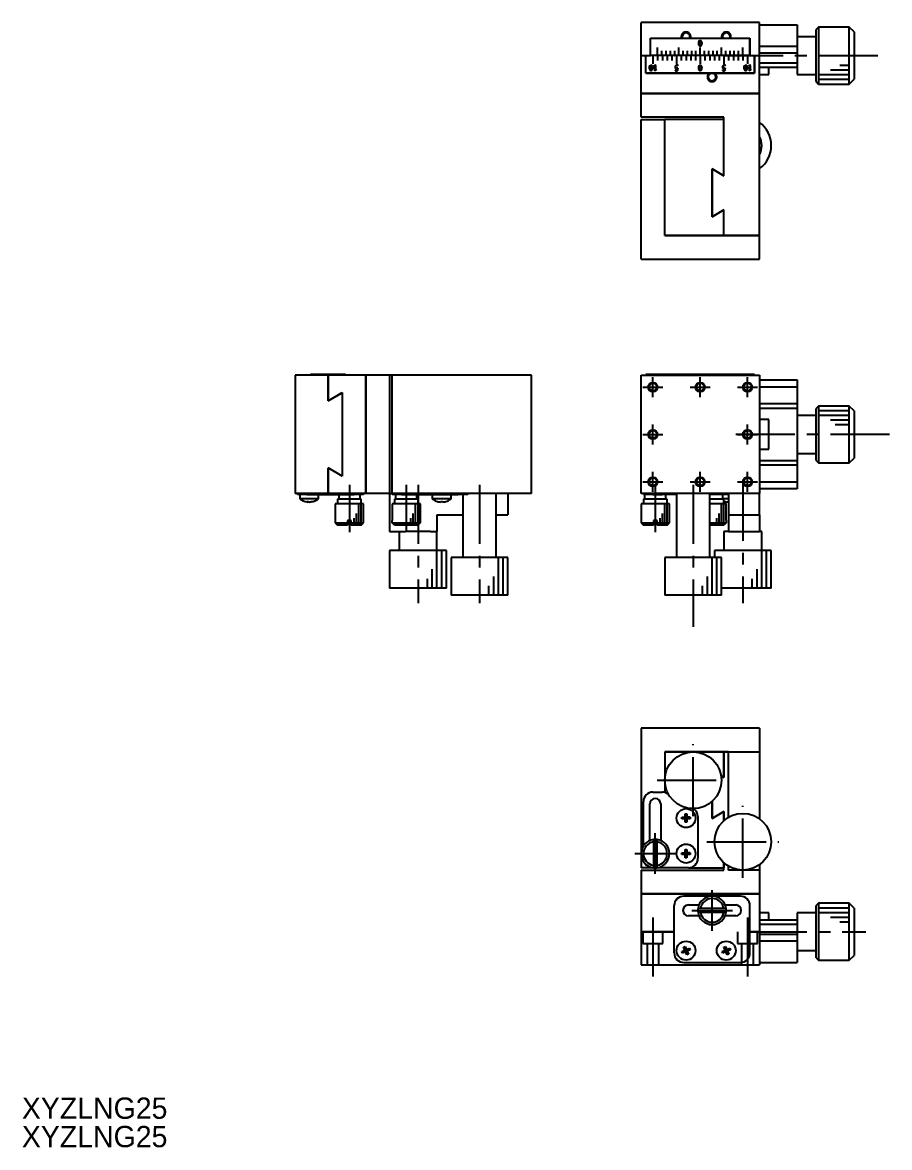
# Model space of a CAD drawing. Extents: x 28 to 362, y 21 to 259.
# Drawn here: x 27.9 to 211.1, y 21.4 to 259.1 of the extents above; entities that cross this region are included whole.
import ezdxf

# ---------------------------------------------------------------- set-up
doc = ezdxf.new("R2010")
doc.units = 0
doc.header["$LTSCALE"] = 10
doc.linetypes.add('CENTER', pattern=[2, 1.25, -0.25, 0.25, -0.25])
doc.linetypes.add('DASHED', pattern=[3.5, 2, -1.5])
doc.layers.get('0').update_dxf_attribs({"linetype": 'CONTINUOUS'})
doc.layers.add('CENTER', color=1, linetype='CENTER')
doc.styles.get("Standard").update_dxf_attribs({"font": 'FGP教科書体NT-M'})

msp = doc.modelspace()

# ---------------------------------------------------------------- linework, layer by layer
at = {"color": 7, "linetype": 'CONTINUOUS'}
for p, q in [((158.642563, 252.104539), (158.642563, 259.104539)), ((183.642564, 259.104539), (158.642563, 259.104539)), ((183.642564, 252.104539), (183.642564, 259.104539)), ((183.642564, 258.604541), (191.642564, 258.604541)), ((191.642564, 258.604541), (191.642564, 254.10454)), ((196.142564, 258.10454), (195.642564, 257.60454)), ((195.642564, 246.60454), (195.642564, 257.60454)), ((196.142564, 258.10454), (196.142564, 246.10454)), ((202.642564, 258.10454), (196.142564, 258.10454)), ((202.642564, 246.10454), (202.642564, 258.10454)), ((203.642564, 257.10454), (202.642564, 258.10454)), ((203.642564, 257.10454), (203.642564, 247.10454)), ((160.642563, 252.104539), (160.642563, 255.804539)), ((160.642563, 255.804539), (181.642563, 255.804539)), ((181.642563, 255.804539), (181.642563, 252.104539)), ((181.642563, 252.104539), (181.642563, 255.804539)), ((195.642564, 256.10454), (191.642564, 256.10454)), ((158.642563, 244.104539), (158.642563, 252.104539)), ((158.642563, 252.104539), (159.642563, 252.104539)), ((158.642563, 252.104539), (159.642563, 252.104539)), ((159.642563, 248.404539), (159.642563, 252.104539)), ((159.642563, 252.104539), (160.632563, 252.104539)), ((160.632563, 252.104539), (160.642563, 252.104539)), ((161.132563, 252.104539), (160.642563, 252.104539)), ((161.142563, 252.104539), (161.132563, 252.104539)), ((161.152563, 252.104539), (161.142563, 252.104539)), ((162.132563, 252.104539), (161.152563, 252.104539)), ((162.142563, 252.104539), (162.132563, 252.104539)), ((162.132563, 252.104539), (162.142563, 252.104539)), ((162.152563, 252.104539), (162.142563, 252.104539)), ((162.142563, 252.104539), (162.152563, 252.104539)), ((163.042563, 252.104539), (162.152563, 252.104539)), ((163.032563, 252.104539), (163.042563, 252.104539)), ((163.132563, 252.104539), (163.042563, 252.104539)), ((163.042563, 252.104539), (163.052563, 252.104539)), ((163.142563, 252.104539), (163.132563, 252.104539)), ((163.152563, 252.104539), (163.142563, 252.104539)), ((163.942563, 252.104539), (163.152563, 252.104539)), ((163.932563, 252.104539), (163.942563, 252.104539)), ((164.132563, 252.104539), (163.942563, 252.104539)), ((163.942563, 252.104539), (163.952563, 252.104539)), ((164.142563, 252.104539), (164.132563, 252.104539)), ((164.152563, 252.104539), (164.142563, 252.104539)), ((164.842563, 252.104539), (164.152563, 252.104539)), ((164.832563, 252.104539), (164.842563, 252.104539)), ((165.132563, 252.104539), (164.842563, 252.104539)), ((164.842563, 252.104539), (164.852563, 252.104539)), ((165.142563, 252.104539), (165.132563, 252.104539)), ((165.152563, 252.104539), (165.142563, 252.104539)), ((165.742563, 252.104539), (165.152563, 252.104539)), ((165.732563, 252.104539), (165.742563, 252.104539)), ((166.132563, 252.104539), (165.742563, 252.104539)), ((165.742563, 252.104539), (165.752563, 252.104539)), ((166.142563, 252.104539), (166.132563, 252.104539)), ((166.152563, 252.104539), (166.142563, 252.104539)), ((166.642563, 252.104539), (166.152563, 252.104539)), ((166.632563, 252.104539), (166.642563, 252.104539)), ((167.132563, 252.104539), (166.642563, 252.104539)), ((166.642563, 252.104539), (166.652563, 252.104539)), ((167.142563, 252.104539), (167.132563, 252.104539)), ((167.152563, 252.104539), (167.142563, 252.104539)), ((167.542563, 252.104539), (167.152563, 252.104539)), ((167.532563, 252.104539), (167.542563, 252.104539)), ((168.132563, 252.104539), (167.542563, 252.104539)), ((167.542563, 252.104539), (167.552563, 252.104539)), ((168.142563, 252.104539), (168.132563, 252.104539)), ((168.152563, 252.104539), (168.142563, 252.104539)), ((168.442563, 252.104539), (168.152563, 252.104539)), ((168.432563, 252.104539), (168.442563, 252.104539)), ((169.132563, 252.104539), (168.442563, 252.104539)), ((168.442563, 252.104539), (168.452563, 252.104539)), ((169.142563, 252.104539), (169.132563, 252.104539)), ((169.152563, 252.104539), (169.142563, 252.104539)), ((169.342563, 252.104539), (169.152563, 252.104539)), ((169.332563, 252.104539), (169.342563, 252.104539)), ((170.132563, 252.104539), (169.342563, 252.104539)), ((169.342563, 252.104539), (169.352563, 252.104539)), ((170.142563, 252.104539), (170.132563, 252.104539)), ((170.152563, 252.104539), (170.142563, 252.104539)), ((170.242563, 252.104539), (170.152563, 252.104539)), ((170.232563, 252.104539), (170.242563, 252.104539)), ((171.132563, 252.104539), (170.242563, 252.104539)), ((170.242563, 252.104539), (170.252563, 252.104539)), ((171.138978, 254.104539), (170.963287, 254.171496)), ((171.142563, 252.104539), (171.132563, 252.104539)), ((171.132563, 252.104539), (171.142563, 252.104539)), ((171.152563, 252.104539), (171.142563, 252.104539)), ((171.142563, 252.104539), (171.152563, 252.104539)), ((172.042563, 252.104539), (171.152563, 252.104539)), ((172.032563, 252.104539), (172.042563, 252.104539)), ((172.132563, 252.104539), (172.042563, 252.104539)), ((172.042563, 252.104539), (172.052563, 252.104539)), ((172.142563, 252.104539), (172.132563, 252.104539)), ((172.152563, 252.104539), (172.142563, 252.104539)), ((172.942563, 252.104539), (172.152563, 252.104539)), ((172.932563, 252.104539), (172.942563, 252.104539)), ((173.132563, 252.104539), (172.942563, 252.104539)), ((172.942563, 252.104539), (172.952563, 252.104539)), ((173.142563, 252.104539), (173.132563, 252.104539)), ((173.152563, 252.104539), (173.142563, 252.104539)), ((173.842563, 252.104539), (173.152563, 252.104539)), ((173.832563, 252.104539), (173.842563, 252.104539)), ((174.132563, 252.104539), (173.842563, 252.104539)), ((173.842563, 252.104539), (173.852563, 252.104539)), ((174.142563, 252.104539), (174.132563, 252.104539)), ((174.152563, 252.104539), (174.142563, 252.104539)), ((174.742563, 252.104539), (174.152563, 252.104539)), ((174.732563, 252.104539), (174.742563, 252.104539)), ((175.132563, 252.104539), (174.742563, 252.104539)), ((174.742563, 252.104539), (174.752563, 252.104539)), ((175.142563, 252.104539), (175.132563, 252.104539)), ((175.152563, 252.104539), (175.142563, 252.104539)), ((175.642563, 252.104539), (175.152563, 252.104539)), ((175.632563, 252.104539), (175.642563, 252.104539)), ((176.132563, 252.104539), (175.642563, 252.104539)), ((175.642563, 252.104539), (175.652563, 252.104539)), ((176.142563, 252.104539), (176.132563, 252.104539)), ((176.152563, 252.104539), (176.142563, 252.104539)), ((176.542563, 252.104539), (176.152563, 252.104539)), ((176.532563, 252.104539), (176.542563, 252.104539)), ((177.132563, 252.104539), (176.542563, 252.104539)), ((176.542563, 252.104539), (176.552563, 252.104539)), ((177.142563, 252.104539), (177.132563, 252.104539)), ((177.152563, 252.104539), (177.142563, 252.104539)), ((177.442563, 252.104539), (177.152563, 252.104539)), ((177.432563, 252.104539), (177.442563, 252.104539)), ((178.132563, 252.104539), (177.442563, 252.104539)), ((177.442563, 252.104539), (177.452563, 252.104539)), ((178.142563, 252.104539), (178.132563, 252.104539)), ((178.152563, 252.104539), (178.142563, 252.104539)), ((178.342563, 252.104539), (178.152563, 252.104539)), ((178.332563, 252.104539), (178.342563, 252.104539)), ((179.132563, 252.104539), (178.342563, 252.104539)), ((178.342563, 252.104539), (178.352563, 252.104539)), ((179.142563, 252.104539), (179.132563, 252.104539)), ((179.152563, 252.104539), (179.142563, 252.104539)), ((179.242563, 252.104539), (179.152563, 252.104539)), ((179.232563, 252.104539), (179.242563, 252.104539)), ((180.132563, 252.104539), (179.242563, 252.104539)), ((179.242563, 252.104539), (179.252563, 252.104539)), ((180.142563, 252.104539), (180.132563, 252.104539)), ((180.132563, 252.104539), (180.142563, 252.104539)), ((180.152563, 252.104539), (180.142563, 252.104539)), ((180.142563, 252.104539), (180.152563, 252.104539)), ((181.132563, 252.104539), (180.152563, 252.104539)), ((181.142563, 252.104539), (181.132563, 252.104539)), ((181.152563, 252.104539), (181.142563, 252.104539)), ((181.642563, 252.104539), (181.152563, 252.104539)), ((181.642564, 252.104539), (181.652563, 252.104539)), ((181.652563, 252.104539), (182.642563, 252.104539)), ((182.642563, 252.104539), (182.642563, 248.404539)), ((182.642563, 248.404539), (182.642563, 252.104539)), ((182.642563, 252.104539), (183.642563, 252.104539)), ((182.642563, 252.104539), (183.642564, 252.104539)), ((183.642563, 244.104539), (183.642563, 252.104539)), ((183.642564, 254.10454), (191.642564, 254.10454)), ((191.642564, 252.60454), (183.642564, 252.60454)), ((191.642564, 254.10454), (191.642564, 252.60454)), ((191.642564, 252.60454), (191.642564, 250.604541)), ((161.3926, 250.075861), (161.803056, 250.075861)), ((161.400685, 250.039696), (161.3926, 250.075861)), ((161.3926, 250.075861), (161.803056, 250.075861)), ((161.535895, 249.999491), (161.400685, 250.039696)), ((161.545627, 248.920001), (161.535895, 249.999491)), ((161.674004, 250.003269), (161.658769, 249.054203)), ((161.803056, 250.075861), (161.674004, 250.003269)), ((166.455303, 250.040871), (166.409628, 249.945913)), ((176.455303, 250.040871), (176.409628, 249.945913)), ((181.3926, 250.075861), (181.803056, 250.075861)), ((181.400685, 250.039696), (181.3926, 250.075861)), ((181.3926, 250.075861), (181.803056, 250.075861)), ((181.535895, 249.999491), (181.400685, 250.039696)), ((181.545627, 248.920001), (181.535895, 249.999491)), ((181.674004, 250.003269), (181.658769, 249.054203)), ((181.803056, 250.075861), (181.674004, 250.003269)), ((183.642564, 250.604541), (191.642564, 250.604541)), ((191.642564, 249.604541), (183.642564, 249.604541)), ((185.642564, 248.10454), (185.642564, 249.604541)), ((191.642564, 250.604541), (191.642564, 249.604541)), ((191.642564, 249.604541), (191.642564, 248.10454)), ((182.642563, 248.404539), (159.642563, 248.404539)), ((159.642563, 248.404539), (173.042563, 248.404539)), ((160.74555, 248.90902), (160.569859, 248.975976)), ((161.600517, 248.915293), (161.545627, 248.920001)), ((161.894192, 249.194334), (161.600517, 248.915293)), ((161.658769, 249.054203), (161.894192, 249.194334)), ((165.874602, 248.915293), (165.894318, 249.039864)), ((165.874602, 248.915293), (165.894318, 249.039864)), ((165.87729, 248.904539), (165.874602, 248.915293)), ((165.87729, 248.904539), (165.874602, 248.915293)), ((165.935543, 248.926047), (165.87729, 248.904539)), ((165.894318, 249.039864), (165.984679, 249.045913)), ((165.984679, 249.045913), (166.055856, 249.047929)), ((166.055856, 249.047929), (166.102704, 249.047204)), ((166.102704, 249.047204), (166.152227, 249.045028)), ((166.152227, 249.045028), (166.174326, 249.043843)), ((166.174326, 249.043843), (166.185258, 249.043448)), ((166.185258, 249.043448), (166.26893, 249.044568)), ((166.26893, 249.044568), (166.302171, 249.047926)), ((166.302171, 249.047926), (166.305143, 249.051151)), ((166.305143, 249.051151), (166.30692, 249.056843)), ((166.30692, 249.056843), (166.313982, 249.143789)), ((166.313982, 249.143789), (166.330273, 249.375935)), ((166.34331, 249.506779), (166.371988, 249.516637)), ((166.34331, 249.506779), (166.371988, 249.516637)), ((166.383638, 249.513949), (166.367913, 249.289873)), ((166.367913, 249.289873), (166.370125, 249.246884)), ((166.371988, 249.516637), (166.383638, 249.513949)), ((166.371988, 249.516637), (166.383638, 249.513949)), ((171.138978, 248.90902), (170.963287, 248.975977)), ((173.042563, 248.404539), (173.642563, 248.404539)), ((173.642563, 248.404539), (174.242563, 248.404539)), ((174.242563, 248.404539), (182.642563, 248.404539)), ((175.874602, 248.915293), (175.894318, 249.039864)), ((175.874602, 248.915293), (175.894318, 249.039864)), ((175.87729, 248.904539), (175.874602, 248.915293)), ((175.87729, 248.904539), (175.874602, 248.915293)), ((175.935543, 248.926048), (175.87729, 248.904539)), ((175.894318, 249.039864), (175.984679, 249.045913)), ((175.984679, 249.045913), (176.055856, 249.04793)), ((176.055856, 249.04793), (176.102704, 249.047204)), ((176.102704, 249.047204), (176.152227, 249.045028)), ((176.152227, 249.045028), (176.174326, 249.043843)), ((176.174326, 249.043843), (176.185258, 249.043449)), ((176.185258, 249.043449), (176.26893, 249.044568)), ((176.26893, 249.044568), (176.302171, 249.047927)), ((176.302171, 249.047927), (176.305143, 249.051151)), ((176.305143, 249.051151), (176.30692, 249.056843)), ((176.30692, 249.056843), (176.313982, 249.143789)), ((176.313982, 249.143789), (176.330273, 249.375936)), ((176.34331, 249.506779), (176.371988, 249.516638)), ((176.34331, 249.506779), (176.371988, 249.516638)), ((176.383638, 249.513949), (176.367913, 249.289873)), ((176.367913, 249.289873), (176.370125, 249.246884)), ((176.371988, 249.516638), (176.383638, 249.513949)), ((176.371988, 249.516638), (176.383638, 249.513949)), ((180.74555, 248.90902), (180.569859, 248.975977)), ((181.600517, 248.915293), (181.545627, 248.920001)), ((181.894192, 249.194334), (181.600517, 248.915293)), ((181.658769, 249.054203), (181.894192, 249.194334)), ((183.642564, 248.10454), (185.642564, 248.10454)), ((191.642564, 248.10454), (195.642564, 248.10454)), ((195.642564, 246.60454), (196.142564, 246.10454)), ((196.142564, 246.10454), (202.642564, 246.10454)), ((202.642564, 246.10454), (203.642564, 247.10454)), ((158.642563, 239.104539), (158.642563, 244.104539)), ((183.642563, 244.104539), (158.642563, 244.104539)), ((158.642563, 244.104539), (183.642563, 244.104539)), ((183.642563, 214.104539), (183.642563, 244.104539)), ((176.142563, 239.104539), (158.642563, 239.104539)), ((158.642563, 238.604539), (163.642563, 238.604539)), ((158.642563, 209.104539), (158.642563, 238.604539)), ((163.642563, 214.104539), (163.642563, 238.604539)), ((163.642563, 214.104539), (163.642563, 238.604539)), ((176.142563, 238.604539), (163.642563, 238.604539)), ((176.142563, 238.604539), (176.142563, 239.104539)), ((176.142563, 226.714539), (176.142563, 238.604539)), ((176.142563, 226.714539), (176.142563, 238.604539)), ((176.142563, 226.714539), (173.642563, 228.164539)), ((173.642563, 228.164539), (173.642563, 218.044539)), ((173.642563, 218.044539), (173.642563, 228.164539)), ((173.642563, 228.164539), (176.142563, 226.714539)), ((173.642563, 218.044539), (176.142563, 219.494539)), ((176.142563, 219.494539), (173.642563, 218.044539)), ((176.142563, 214.104539), (176.142563, 219.494539)), ((176.142563, 214.104539), (176.142563, 219.494539)), ((163.642563, 214.104539), (176.142563, 214.104539)), ((176.142563, 214.104539), (163.642563, 214.104539)), ((176.142563, 214.104539), (183.642563, 214.104539)), ((183.642563, 214.104539), (176.142563, 214.104539)), ((183.642563, 209.104539), (183.642563, 214.104539)), ((158.642563, 209.104539), (183.642563, 209.104539)), ((85.496733, 184.575736), (85.496733, 159.575735)), ((92.496733, 184.575736), (85.496733, 184.575736)), ((88.796732, 184.725735), (89.338854, 184.725735)), ((88.796732, 184.575735), (88.796732, 184.725735)), ((92.496733, 184.725734), (88.796733, 184.725734)), ((88.796733, 184.575734), (88.796733, 184.725734)), ((89.893596, 184.725735), (89.301214, 184.725735)), ((89.301214, 184.725735), (89.338095, 184.725735)), ((90.496732, 184.725735), (89.893596, 184.725735)), ((90.456378, 184.725735), (90.496732, 184.725735)), ((90.456404, 184.725735), (92.496732, 184.725735)), ((92.496732, 184.725735), (94.534373, 184.725735)), ((92.496733, 184.575734), (92.496733, 184.725734)), ((92.496733, 184.725734), (93.496733, 184.725734)), ((92.496733, 184.725734), (93.496733, 184.725734)), ((96.196733, 184.725734), (92.496733, 184.725734)), ((92.496733, 184.575736), (92.496733, 179.185735)), ((100.496733, 184.575735), (92.496733, 184.575735)), ((92.496733, 179.185735), (92.496733, 184.575735)), ((93.496733, 184.725734), (94.196733, 184.725734)), ((94.534392, 184.725735), (94.496733, 184.725735)), ((94.534392, 184.725735), (94.496733, 184.725735)), ((94.496733, 184.725735), (94.534312, 184.725735)), ((94.496733, 184.725735), (94.533613, 184.725735)), ((95.089115, 184.725734), (94.496733, 184.725734)), ((94.496733, 184.725734), (94.534312, 184.725734)), ((94.498948, 184.725735), (94.533954, 184.725735)), ((94.535142, 184.725735), (94.498948, 184.725735)), ((94.498948, 184.725735), (94.533954, 184.725735)), ((94.5343, 184.725735), (94.498948, 184.725735)), ((94.525411, 184.725735), (94.534393, 184.725735)), ((94.534369, 184.725735), (94.525411, 184.725735)), ((94.525411, 184.725734), (94.534393, 184.725734)), ((94.534412, 184.725734), (94.525411, 184.725734)), ((95.692252, 184.725734), (95.089115, 184.725734)), ((95.692252, 184.725735), (95.650042, 184.725735)), ((95.692251, 184.725735), (95.650042, 184.725735)), ((95.651888, 184.725735), (95.663578, 184.725735)), ((95.663716, 184.725735), (95.651892, 184.725735)), ((95.651897, 184.725735), (95.654606, 184.725735)), ((95.651897, 184.725735), (95.654606, 184.725735)), ((95.651897, 184.725734), (95.692252, 184.725734)), ((95.651923, 184.725735), (95.663573, 184.725735)), ((95.651933, 184.725735), (95.663578, 184.725735)), ((95.685978, 184.725735), (95.651937, 184.725735)), ((95.652992, 184.725735), (95.685978, 184.725735)), ((95.652992, 184.725734), (95.685978, 184.725734)), ((95.686874, 184.725735), (95.653142, 184.725735)), ((95.686874, 184.725734), (95.653142, 184.725734)), ((95.654606, 184.725735), (95.692252, 184.725735)), ((95.654606, 184.725735), (95.692251, 184.725735)), ((95.663573, 184.725735), (96.196732, 184.725735)), ((95.663573, 184.725735), (95.675224, 184.725735)), ((95.663574, 184.725735), (95.675224, 184.725735)), ((95.663578, 184.725735), (95.669847, 184.725735)), ((95.663578, 184.725735), (95.669847, 184.725735)), ((95.669847, 184.725735), (95.663614, 184.725735)), ((95.667606, 184.725735), (95.663614, 184.725735)), ((95.685978, 184.725735), (95.663716, 184.725735)), ((95.669847, 184.725735), (95.667606, 184.725735)), ((95.675224, 184.725735), (95.698525, 184.725735)), ((95.675224, 184.725735), (95.698525, 184.725735)), ((95.696733, 184.725735), (95.685978, 184.725735)), ((95.685978, 184.725735), (95.686874, 184.725735)), ((95.696733, 184.725735), (95.685978, 184.725735)), ((95.685978, 184.725734), (95.686874, 184.725734)), ((95.698525, 184.725735), (95.696733, 184.725735)), ((95.698525, 184.725735), (95.696733, 184.725735)), ((96.196733, 184.575734), (96.196733, 184.725734)), ((100.496733, 184.575735), (100.496733, 159.575735)), ((105.496733, 184.575735), (100.496733, 184.575735)), ((100.496733, 159.575735), (100.496733, 184.575735)), ((105.496733, 184.575735), (105.496733, 159.575735)), ((105.996733, 184.575735), (105.496733, 184.575735)), ((105.996733, 159.575735), (105.996733, 184.575735)), ((135.496733, 184.575735), (105.996733, 184.575735)), ((135.496733, 159.575735), (135.496733, 184.575735)), ((158.642563, 159.575735), (158.642563, 184.575735)), ((158.642563, 184.575735), (183.642563, 184.575735)), ((182.642563, 184.725735), (159.642563, 184.725734)), ((159.642563, 184.575734), (159.642563, 184.725734)), ((159.642563, 184.575734), (159.642563, 184.725734)), ((182.642563, 184.575735), (182.642563, 184.725735)), ((183.642563, 184.575735), (183.642563, 159.575735)), ((183.642564, 183.575735), (191.642564, 183.575735)), ((191.642564, 183.575735), (191.642564, 182.075735)), ((92.496733, 179.185735), (95.496733, 180.917785)), ((92.496733, 179.156865), (95.496733, 180.888916)), ((95.496733, 180.917785), (95.496733, 180.888916)), ((95.496733, 180.888916), (95.496733, 163.262549)), ((95.496733, 180.888916), (95.496733, 163.262549)), ((191.642564, 182.075735), (183.642564, 182.075735)), ((191.642564, 182.075735), (191.642564, 178.575734)), ((92.496733, 179.185735), (92.496733, 179.156865)), ((183.642564, 178.575734), (191.642564, 178.575734)), ((191.642564, 178.575734), (191.642564, 177.575734)), ((191.642564, 177.575734), (183.642564, 177.575734)), ((191.642564, 177.575734), (191.642564, 175.198234)), ((195.642564, 176.075735), (191.642564, 176.075735)), ((196.142564, 178.075735), (195.642564, 177.575735)), ((195.642564, 166.575735), (195.642564, 177.575735)), ((196.142564, 178.075735), (196.142564, 166.075735)), ((202.642564, 178.075735), (196.142564, 178.075735)), ((202.642564, 166.075735), (202.642564, 178.075735)), ((203.642564, 177.075735), (202.642564, 178.075735)), ((203.642564, 177.075735), (203.642564, 167.075735)), ((185.642564, 175.198234), (183.642564, 175.198234)), ((185.642564, 168.953235), (185.642564, 175.198234)), ((191.642564, 175.198234), (191.642564, 168.953235)), ((183.642564, 168.953235), (185.642564, 168.953235)), ((191.642564, 168.953235), (191.642564, 166.575736)), ((183.642564, 166.575736), (191.642564, 166.575736)), ((191.642564, 168.075735), (195.642564, 168.075735)), ((191.642564, 166.575736), (191.642564, 165.575736)), ((195.642564, 166.575735), (196.142564, 166.075735)), ((202.642564, 166.075735), (203.642564, 167.075735)), ((95.496733, 163.262549), (92.496733, 164.9946)), ((92.496733, 164.9946), (92.496733, 164.965735)), ((92.496733, 159.575735), (92.496733, 164.965735)), ((95.496733, 163.233684), (92.496733, 164.965735)), ((92.496733, 164.965735), (92.496733, 159.575735)), ((191.642564, 165.575736), (183.642564, 165.575736)), ((191.642564, 165.575736), (191.642564, 162.075735)), ((196.142564, 166.075735), (202.642564, 166.075735)), ((95.496733, 163.262549), (95.496733, 163.233684)), ((183.642564, 162.075735), (191.642564, 162.075735)), ((191.642564, 162.075735), (191.642564, 160.575735)), ((92.496733, 159.575735), (85.496733, 159.575735)), ((85.996733, 159.375735), (85.996733, 159.575735)), ((87.996733, 159.375735), (85.996733, 159.375735)), ((86.496733, 159.375735), (86.496733, 158.477735)), ((87.996733, 159.375735), (89.296733, 159.375735)), ((89.296733, 159.375735), (97.996733, 159.375735)), ((90.496733, 158.477735), (90.496733, 159.375735)), ((100.496733, 159.575735), (92.496733, 159.575735)), ((94.746733, 159.375735), (94.746733, 158.375735)), ((99.996733, 159.375735), (97.996733, 159.375735)), ((99.246733, 158.375735), (99.246733, 159.375735)), ((99.996733, 159.575735), (99.996733, 159.375735)), ((105.496733, 159.575735), (100.496733, 159.575735)), ((105.496733, 159.575735), (105.996733, 159.575735)), ((105.496733, 159.575735), (105.496733, 151.575735)), ((105.996733, 159.375735), (105.996733, 159.575735)), ((135.496733, 159.575735), (105.996733, 159.575735)), ((107.996733, 159.375735), (105.996733, 159.375735)), ((106.746733, 159.375735), (106.746733, 158.375735)), ((107.996733, 159.375735), (108.196733, 159.375735)), ((108.196733, 159.375735), (109.796733, 159.375735)), ((109.796733, 159.375735), (115.696733, 159.375735)), ((111.246733, 158.375735), (111.246733, 159.375735)), ((114.496733, 159.375735), (114.496733, 158.477735)), ((115.696733, 159.375735), (117.296733, 159.375735)), ((117.296733, 159.375735), (119.996733, 159.375735)), ((118.496733, 158.477735), (118.496733, 159.375735)), ((121.996733, 159.375735), (119.996733, 159.375735)), ((120.996733, 159.375735), (120.996733, 146.075735)), ((121.996733, 159.575735), (121.996733, 159.375735)), ((127.996733, 146.075735), (127.996733, 159.575735)), ((130.496733, 159.575735), (130.496733, 155.075735)), ((183.642563, 159.575735), (158.642563, 159.575735)), ((159.142563, 159.375735), (159.142563, 159.575735)), ((161.142563, 159.375735), (159.142563, 159.375735)), ((159.392563, 159.375735), (159.392563, 158.375735)), ((161.142563, 159.375735), (163.106664, 159.375735)), ((164.106664, 159.375735), (163.106664, 159.375735)), ((163.892563, 158.375735), (163.892563, 159.375735)), ((166.142564, 159.375735), (164.106664, 159.375735)), ((166.142563, 159.575735), (166.142563, 146.075735)), ((166.142564, 159.375735), (166.142564, 158.477735)), ((173.142563, 146.075735), (173.142563, 159.575735)), ((175.842564, 159.375735), (173.142563, 159.375735)), ((177.142563, 159.375735), (175.842564, 159.375735)), ((175.892563, 158.375735), (175.892563, 159.375735)), ((177.142563, 159.575735), (177.142563, 155.075735)), ((183.642563, 155.075735), (183.642563, 159.575733)), ((191.642564, 160.575735), (183.642564, 160.575735)), ((87.691728, 158.477735), (86.496733, 158.477735)), ((90.496733, 158.477735), (87.691728, 158.477735)), ((87.975194, 157.906213), (88.304745, 157.906213)), ((88.115988, 157.826179), (87.975194, 157.906213)), ((88.04953, 157.807137), (88.259507, 157.785876)), ((88.259507, 157.785876), (88.115988, 157.826179)), ((88.259507, 157.785876), (88.259507, 157.90404)), ((88.404408, 157.785876), (88.259507, 157.798761)), ((88.304745, 157.906213), (88.445539, 157.826179)), ((88.404408, 157.785876), (88.404408, 157.845305)), ((88.496733, 157.807137), (88.404408, 157.785876)), ((88.445539, 157.826179), (88.589058, 157.785876)), ((88.589058, 157.785876), (88.915464, 157.826179)), ((88.943935, 157.807137), (88.733958, 157.785876)), ((88.733958, 157.785876), (88.733958, 157.798761)), ((88.915464, 157.826179), (89.235674, 157.906213)), ((89.380575, 157.906213), (88.943935, 157.807137)), ((89.235674, 157.906213), (89.380575, 157.906213)), ((99.996733, 157.375735), (93.996733, 157.375735)), ((93.996733, 157.375735), (93.996733, 153.375735)), ((99.496733, 158.375735), (94.496733, 158.375735)), ((94.496733, 158.375735), (94.496733, 157.375735)), ((99.496733, 157.375735), (99.496733, 158.375735)), ((99.996733, 153.375735), (99.996733, 157.375735)), ((111.996733, 157.375735), (105.996733, 157.375735)), ((105.996733, 157.375735), (105.996733, 153.875735)), ((111.496733, 158.375735), (106.496733, 158.375735)), ((106.496733, 158.375735), (106.496733, 157.375735)), ((111.496733, 157.375735), (111.496733, 158.375735)), ((111.996733, 153.875735), (111.996733, 157.375735)), ((118.496733, 158.477735), (114.496733, 158.477735)), ((115.608117, 157.901591), (115.610371, 157.906213)), ((116.316733, 157.906213), (116.676733, 157.906213)), ((116.316733, 157.785876), (116.316733, 157.906213)), ((116.676733, 157.906213), (116.676733, 157.785876)), ((117.383094, 157.906213), (117.385349, 157.901591)), ((164.642563, 157.375735), (158.642563, 157.375735)), ((158.642563, 157.375735), (158.642563, 153.375735)), ((164.142563, 158.375735), (159.142563, 158.375735)), ((159.142563, 158.375735), (159.142563, 157.375735)), ((164.142563, 157.375735), (164.142563, 158.375735)), ((164.642563, 153.375735), (164.642563, 157.375735)), ((175.957352, 158.375735), (173.142563, 158.375735)), ((176.642563, 157.375735), (173.142563, 157.375735)), ((177.142563, 158.477735), (175.892563, 158.477735)), ((176.142563, 158.375735), (175.957352, 158.375735)), ((176.121026, 157.906213), (176.450576, 157.906213)), ((176.142563, 157.375735), (176.142563, 158.375735)), ((176.27285, 157.821633), (176.142563, 157.891265)), ((176.195362, 157.807137), (176.405338, 157.785876)), ((176.405338, 157.785876), (176.27285, 157.821633)), ((176.405338, 157.785876), (176.405338, 157.90404)), ((176.550239, 157.785876), (176.405338, 157.798761)), ((176.450576, 157.906213), (176.59137, 157.826179)), ((176.550239, 157.785876), (176.550239, 157.845305)), ((176.642564, 157.807137), (176.550239, 157.785876)), ((176.59137, 157.826179), (176.734889, 157.785876)), ((176.642563, 153.875735), (176.642563, 157.375735)), ((176.734889, 157.785876), (177.142563, 157.842598)), ((177.089766, 157.807137), (176.87979, 157.785876)), ((176.87979, 157.785876), (176.87979, 157.798761)), ((177.142563, 157.815124), (177.089766, 157.807137)), ((115.496733, 155.075735), (120.996733, 155.075735)), ((115.496733, 155.075735), (115.496733, 151.575735)), ((127.996733, 155.075735), (130.496733, 155.075735)), ((177.142563, 155.075735), (183.642563, 155.075735)), ((177.142563, 155.075735), (177.142563, 151.575735)), ((183.642563, 155.075735), (183.642563, 151.575735)), ((93.996733, 153.375735), (96.596733, 153.375735)), ((93.996733, 153.375735), (94.496733, 152.875735)), ((96.596733, 152.875735), (94.496733, 152.875735)), ((97.396733, 153.875735), (96.596733, 153.875735)), ((96.596733, 153.875735), (96.596733, 153.375735)), ((96.596733, 153.375735), (96.596733, 152.875735)), ((97.396733, 153.375735), (97.396733, 153.875735)), ((97.396733, 153.375735), (99.996733, 153.375735)), ((97.396733, 152.875735), (97.396733, 153.375735)), ((99.496733, 152.875735), (97.396733, 152.875735)), ((99.496733, 152.875735), (99.996733, 153.375735)), ((106.023519, 153.875735), (105.996733, 153.875735)), ((106.023519, 153.375735), (106.023519, 153.875735)), ((106.52894, 152.875735), (106.023519, 153.375735)), ((106.023519, 153.375735), (111.969946, 153.375735)), ((111.464525, 152.875735), (106.52894, 152.875735)), ((111.969946, 153.375735), (111.464525, 152.875735)), ((111.996733, 153.875735), (111.969946, 153.875735)), ((111.969946, 153.875735), (111.969946, 153.375735)), ((158.642563, 153.375735), (161.242563, 153.375735)), ((158.642563, 153.375735), (159.142563, 152.875735)), ((161.242563, 152.875735), (159.142563, 152.875735)), ((161.242563, 153.875735), (161.242563, 153.375735)), ((162.042563, 153.875735), (161.242563, 153.875735)), ((161.242563, 153.375735), (161.242563, 152.875735)), ((162.042563, 153.375735), (162.042563, 153.875735)), ((162.042563, 153.375735), (164.642563, 153.375735)), ((162.042563, 152.875735), (162.042563, 153.375735)), ((164.142563, 152.875735), (162.042563, 152.875735)), ((164.142563, 152.875735), (164.642563, 153.375735)), ((173.142563, 153.375735), (176.615776, 153.375735)), ((176.110355, 152.875735), (173.142563, 152.875735)), ((176.110355, 152.875735), (173.142563, 152.875735)), ((176.615776, 153.375735), (176.110355, 152.875735)), ((176.642563, 153.875735), (176.615776, 153.875735)), ((176.642563, 153.875735), (176.615776, 153.875735)), ((176.615776, 153.875735), (176.615776, 153.375735)), ((105.496733, 151.575735), (108.850981, 151.575735)), ((107.496733, 151.575735), (107.496733, 147.575735)), ((114.142484, 151.575735), (108.850981, 151.575735)), ((114.142484, 151.575735), (115.496733, 151.575735)), ((115.496733, 147.575735), (115.496733, 151.575735)), ((177.142563, 151.575735), (176.142563, 151.575735)), ((176.142563, 151.575735), (176.142563, 147.575735)), ((177.142563, 151.575735), (180.142563, 151.575735)), ((180.142563, 151.575735), (183.642563, 151.575735)), ((184.142563, 151.575735), (183.642563, 151.575735)), ((184.142563, 147.575735), (184.142563, 151.575735)), ((117.496733, 147.575735), (105.496733, 147.575735)), ((105.496733, 147.575735), (105.496733, 139.575735)), ((117.496733, 139.575735), (117.496733, 147.575735)), ((186.142563, 147.575735), (174.142563, 147.575735)), ((174.142563, 147.575735), (174.142563, 146.075735)), ((186.142563, 139.575735), (186.142563, 147.575735)), ((130.496733, 146.075735), (118.496733, 146.075735)), ((118.496733, 146.075735), (118.496733, 138.075735)), ((130.496733, 138.075735), (130.496733, 146.075735)), ((175.642563, 146.075735), (163.642563, 146.075735)), ((163.642563, 146.075735), (163.642563, 138.075735)), ((175.642563, 138.075735), (175.642563, 146.075735)), ((117.496733, 139.575735), (105.496733, 139.575735)), ((130.496733, 138.075735), (118.496733, 138.075735)), ((175.642563, 138.075735), (163.642563, 138.075735)), ((186.142563, 139.575735), (175.642563, 139.575735)), ((158.642563, 110.007305), (158.642563, 83.507305)), ((183.642563, 110.007305), (158.642563, 110.007305)), ((183.642563, 110.007305), (183.642563, 105.007305)), ((169.642563, 105.007305), (163.642563, 105.007305)), ((163.642563, 105.007305), (163.642563, 99.007305)), ((163.642563, 105.007305), (163.642563, 99.007305)), ((163.642563, 105.007305), (169.642563, 105.007305)), ((176.142563, 105.007305), (169.642563, 105.007305)), ((169.642563, 105.007305), (176.142563, 105.007305)), ((177.142563, 105.007305), (176.142563, 105.007305)), ((176.142563, 105.007305), (176.142563, 99.617305)), ((176.142563, 99.617305), (176.142563, 105.007305)), ((176.142563, 105.007305), (177.142563, 105.007305)), ((177.142563, 105.007305), (183.642563, 105.007305)), ((177.142563, 91.203457), (177.142563, 105.007305)), ((183.642563, 105.007305), (183.642563, 90.880702)), ((176.142563, 99.617305), (175.567952, 99.950579)), ((175.567952, 99.950579), (176.142563, 99.617305)), ((163.642563, 99.007305), (163.642563, 96.434171)), ((163.642563, 99.007305), (163.642563, 96.434171)), ((161.142563, 96.507305), (163.106664, 96.507305)), ((164.41587, 96.060836), (164.106664, 96.239355)), ((159.142563, 85.165617), (159.142563, 94.507305)), ((160.492563, 86.278135), (160.492563, 94.007305)), ((162.792563, 94.007305), (162.792563, 86.278135)), ((173.642563, 94.535169), (173.642563, 90.947305)), ((173.642563, 90.947305), (173.642563, 94.535169)), ((167.256201, 91.187305), (167.962563, 91.187305)), ((167.256201, 90.827305), (167.256201, 91.187305)), ((167.256201, 91.187305), (167.962563, 91.187305)), ((167.962563, 90.827305), (167.256201, 90.827305)), ((167.962563, 91.893666), (168.322563, 91.893666)), ((167.962563, 91.187305), (167.962563, 91.893666)), ((167.972935, 91.176933), (167.962563, 91.187305)), ((167.972935, 90.837677), (167.962563, 90.827305)), ((167.962563, 90.120943), (167.962563, 90.827305)), ((167.972935, 90.837677), (167.972935, 91.176933)), ((167.972935, 91.176933), (168.312191, 91.176933)), ((168.312191, 90.837677), (167.972935, 90.837677)), ((168.312191, 91.176933), (168.322563, 91.187305)), ((168.312191, 91.176933), (168.312191, 90.837677)), ((168.312191, 90.837677), (168.322563, 90.827305)), ((168.322563, 91.893666), (168.322563, 91.187305)), ((168.322563, 91.187305), (169.028924, 91.187305)), ((169.028924, 91.187305), (168.322563, 91.187305)), ((168.322563, 90.827305), (168.322563, 90.120943)), ((169.028924, 90.827305), (168.322563, 90.827305)), ((169.028924, 91.187305), (169.028924, 90.827305)), ((170.642563, 91.311152), (170.642563, 82.507305)), ((173.642563, 90.947305), (176.142563, 92.397305)), ((176.142563, 92.397305), (173.642563, 90.947305)), ((176.142563, 92.397305), (176.142563, 90.479441)), ((176.142563, 90.479441), (176.142563, 92.397305)), ((168.322563, 90.120943), (167.962563, 90.120943)), ((161.242563, 86.480518), (161.242563, 85.975097)), ((161.242563, 85.975097), (161.242563, 81.039512)), ((162.042563, 85.975097), (162.042563, 86.480518)), ((162.042563, 81.039512), (162.042563, 85.975097)), ((158.642563, 83.507305), (158.642563, 80.507305)), ((167.256201, 83.687305), (167.962563, 83.687305)), ((167.256201, 83.327305), (167.256201, 83.687305)), ((167.256201, 83.687305), (167.962563, 83.687305)), ((167.962563, 83.327305), (167.256201, 83.327305)), ((167.962563, 84.393666), (168.322563, 84.393666)), ((167.962563, 83.687305), (167.962563, 84.393666)), ((167.972935, 83.676933), (167.962563, 83.687305)), ((167.972935, 83.337677), (167.962563, 83.327305)), ((167.962563, 82.620943), (167.962563, 83.327305)), ((167.972935, 83.337677), (167.972935, 83.676933)), ((167.972935, 83.676933), (168.312191, 83.676933)), ((168.312191, 83.337677), (167.972935, 83.337677)), ((168.312191, 83.676933), (168.322563, 83.687305)), ((168.312191, 83.676933), (168.312191, 83.337677)), ((168.312191, 83.337677), (168.322563, 83.327305)), ((168.322563, 84.393666), (168.322563, 83.687305)), ((168.322563, 83.687305), (169.028924, 83.687305)), ((169.028924, 83.687305), (168.322563, 83.687305)), ((168.322563, 83.327305), (168.322563, 82.620943)), ((169.028924, 83.327305), (168.322563, 83.327305)), ((169.028924, 83.687305), (169.028924, 83.327305)), ((161.242563, 81.039512), (161.242563, 80.534091)), ((162.042563, 80.534091), (162.042563, 81.039512)), ((168.322563, 82.620943), (167.962563, 82.620943)), ((176.142563, 81.535169), (176.142563, 80.507305)), ((176.142563, 80.507305), (176.142563, 81.535169)), ((183.642563, 81.133908), (183.642563, 80.007305)), ((161.142563, 80.507305), (158.642563, 80.507305)), ((158.642563, 80.007305), (158.642563, 75.007305)), ((158.642563, 80.007305), (176.142563, 80.007305)), ((161.642563, 80.507305), (161.142563, 80.507305)), ((168.642563, 80.507305), (161.642563, 80.507305)), ((168.642563, 80.507305), (176.142563, 80.507305)), ((176.142563, 80.007305), (176.142563, 80.507305)), ((177.142563, 80.007305), (177.142563, 80.811152)), ((180.142563, 80.007305), (177.142563, 80.007305)), ((183.642563, 80.007305), (180.142563, 80.007305)), ((183.642563, 80.007305), (183.642563, 75.007305)), ((158.642563, 75.007305), (183.642563, 75.007305)), ((158.642563, 75.007305), (158.642563, 67.007305)), ((183.642563, 75.007305), (158.642563, 75.007305)), ((173.642563, 74.507305), (167.642564, 74.507305)), ((179.642564, 74.507305), (173.642563, 74.507305)), ((183.642563, 75.007305), (183.642563, 67.007305)), ((165.642564, 62.507305), (165.642564, 72.507305)), ((168.642564, 72.657305), (170.871733, 72.657305)), ((171.17477, 71.907305), (170.669349, 71.907305)), ((176.615776, 71.907305), (170.669349, 71.907305)), ((176.110355, 71.907305), (171.17477, 71.907305)), ((176.615776, 71.907305), (176.110355, 71.907305)), ((176.413393, 72.657305), (178.642564, 72.657305)), ((181.642564, 62.507305), (181.642564, 72.507305)), ((196.142564, 73.007304), (195.642564, 72.507304)), ((195.642564, 61.507304), (195.642564, 72.507304)), ((196.142564, 73.007304), (196.142564, 61.007304)), ((202.642564, 73.007304), (196.142564, 73.007304)), ((202.642564, 61.007304), (202.642564, 73.007304)), ((203.642564, 72.007304), (202.642564, 73.007304)), ((203.642564, 72.007304), (203.642564, 62.007304)), ((170.871733, 70.357305), (168.642564, 70.357305)), ((170.669349, 71.107305), (171.17477, 71.107305)), ((171.17477, 71.107305), (176.110355, 71.107305)), ((176.110355, 71.107305), (176.615776, 71.107305)), ((178.642564, 70.357305), (176.413393, 70.357305)), ((185.642564, 71.007304), (183.642564, 71.007304)), ((183.642564, 69.507303), (191.642564, 69.507303)), ((185.642564, 69.507303), (185.642564, 71.007304)), ((191.642564, 71.007304), (191.642564, 69.507303)), ((195.642564, 71.007304), (191.642564, 71.007304)), ((191.642564, 69.507303), (191.642564, 68.507303)), ((165.642564, 67.007305), (158.642563, 67.007305)), ((158.642563, 67.007305), (158.642563, 60.007305)), ((158.642563, 67.007305), (165.642564, 67.007305)), ((183.642563, 67.007305), (181.642564, 67.007305)), ((181.642564, 67.007305), (183.642564, 67.007305)), ((191.642564, 68.507303), (183.642564, 68.507303)), ((183.642564, 67.007305), (183.642564, 60.007305)), ((191.642564, 68.507303), (191.642564, 66.507304)), ((183.642564, 66.507304), (191.642564, 66.507304)), ((191.642564, 65.007304), (183.642564, 65.007304)), ((191.642564, 66.507304), (191.642564, 65.007304)), ((191.642564, 65.007304), (191.642564, 60.507303)), ((167.258721, 62.815317), (167.905338, 63.09963)), ((167.403622, 62.485767), (167.258721, 62.815317)), ((168.050239, 62.770079), (167.403622, 62.485767)), ((167.621026, 63.746246), (167.950576, 63.891147)), ((167.905338, 63.09963), (167.621026, 63.746246)), ((167.621026, 63.746246), (167.905338, 63.09963)), ((167.919008, 63.09431), (167.905338, 63.09963)), ((167.919008, 63.09431), (168.229569, 63.230861)), ((168.055559, 62.783749), (167.919008, 63.09431)), ((167.950576, 63.891147), (168.234889, 63.244531)), ((168.055559, 62.783749), (168.050239, 62.770079)), ((168.334551, 62.123462), (168.050239, 62.770079)), ((168.334551, 62.123462), (168.050239, 62.770079)), ((168.36612, 62.9203), (168.055559, 62.783749)), ((168.229569, 63.230861), (168.234889, 63.244531)), ((168.229569, 63.230861), (168.36612, 62.9203)), ((168.234889, 63.244531), (168.881505, 63.528843)), ((168.664102, 62.268363), (168.334551, 62.123462)), ((168.36612, 62.9203), (168.37979, 62.91498)), ((169.026406, 63.199292), (168.37979, 62.91498)), ((168.37979, 62.91498), (168.664102, 62.268363)), ((168.881505, 63.528843), (169.026406, 63.199292)), ((175.758721, 62.815317), (176.405338, 63.09963)), ((175.903622, 62.485767), (175.758721, 62.815317)), ((176.550239, 62.770079), (175.903622, 62.485767)), ((176.121026, 63.746246), (176.450576, 63.891147)), ((176.405338, 63.09963), (176.121026, 63.746246)), ((176.121026, 63.746246), (176.405338, 63.09963)), ((176.419008, 63.09431), (176.405338, 63.09963)), ((176.419008, 63.09431), (176.729569, 63.230861)), ((176.555559, 62.783749), (176.419008, 63.09431)), ((176.450576, 63.891147), (176.734889, 63.244531)), ((176.555559, 62.783749), (176.550239, 62.770079)), ((176.834551, 62.123462), (176.550239, 62.770079)), ((176.834551, 62.123462), (176.550239, 62.770079)), ((176.86612, 62.9203), (176.555559, 62.783749)), ((176.729569, 63.230861), (176.734889, 63.244531)), ((176.729569, 63.230861), (176.86612, 62.9203)), ((176.734889, 63.244531), (177.381505, 63.528843)), ((177.164102, 62.268363), (176.834551, 62.123462)), ((176.86612, 62.9203), (176.87979, 62.91498)), ((177.526406, 63.199292), (176.87979, 62.91498)), ((176.87979, 62.91498), (177.164102, 62.268363)), ((177.381505, 63.528843), (177.526406, 63.199292)), ((191.642564, 63.007304), (195.642564, 63.007304)), ((202.642564, 61.007304), (203.642564, 62.007304)), ((158.642563, 60.007305), (183.642564, 60.007305)), ((167.642564, 60.507305), (179.642564, 60.507305)), ((183.642564, 60.507303), (191.642564, 60.507303)), ((195.642564, 61.507304), (196.142564, 61.007304)), ((196.142564, 61.007304), (202.642564, 61.007304))]:
    msp.add_line(p, q, dxfattribs=at)
at = {"color": 3, "linetype": 'CONTINUOUS'}
for p, q in [((161.142563, 252.104539), (161.142563, 251.104539)), ((162.142563, 253.104539), (162.142563, 253.804539)), ((162.142563, 252.104539), (162.142563, 253.104539)), ((162.142563, 252.104539), (162.142563, 251.104539)), ((163.042563, 252.104539), (163.042563, 253.104539)), ((163.142563, 252.104539), (163.142563, 251.104539)), ((163.942563, 252.104539), (163.942563, 253.104539)), ((164.142563, 252.104539), (164.142563, 251.104539)), ((164.842563, 252.104539), (164.842563, 253.104539)), ((165.142563, 252.104539), (165.142563, 251.104539)), ((165.742563, 252.104539), (165.742563, 253.104539)), ((166.142563, 252.104539), (166.142563, 251.104539)), ((166.642563, 253.104539), (166.642563, 253.804539)), ((166.642563, 252.104539), (166.642563, 253.104539)), ((167.142563, 252.104539), (167.142563, 251.104539)), ((167.542563, 252.104539), (167.542563, 253.104539)), ((168.142563, 252.104539), (168.142563, 251.104539)), ((168.442563, 252.104539), (168.442563, 253.104539)), ((169.142563, 252.104539), (169.142563, 251.104539)), ((169.342563, 252.104539), (169.342563, 253.104539)), ((170.142563, 252.104539), (170.142563, 251.104539)), ((170.242563, 252.104539), (170.242563, 253.104539)), ((171.142563, 253.104539), (171.142563, 253.804539)), ((171.142563, 252.104539), (171.142563, 253.104539)), ((171.142563, 252.104539), (171.142563, 251.104539)), ((172.042563, 252.104539), (172.042563, 253.104539)), ((172.142563, 252.104539), (172.142563, 251.104539)), ((172.942563, 252.104539), (172.942563, 253.104539)), ((173.142563, 252.104539), (173.142563, 251.104539)), ((173.842563, 252.104539), (173.842563, 253.104539)), ((174.142563, 252.104539), (174.142563, 251.104539)), ((174.742563, 252.104539), (174.742563, 253.104539)), ((175.142563, 252.104539), (175.142563, 251.104539)), ((175.642563, 253.104539), (175.642563, 253.804539)), ((175.642563, 252.104539), (175.642563, 253.104539)), ((176.142563, 252.104539), (176.142563, 251.104539)), ((176.542563, 252.104539), (176.542563, 253.104539)), ((177.142563, 252.104539), (177.142563, 251.104539)), ((177.442563, 252.104539), (177.442563, 253.104539)), ((178.142563, 252.104539), (178.142563, 251.104539)), ((178.342563, 252.104539), (178.342563, 253.104539)), ((179.142563, 252.104539), (179.142563, 251.104539)), ((179.242563, 252.104539), (179.242563, 253.104539)), ((180.142563, 253.104539), (180.142563, 253.804539)), ((180.142563, 252.104539), (180.142563, 253.104539)), ((180.142563, 252.104539), (180.142563, 251.104539)), ((181.142563, 252.104539), (181.142563, 251.104539)), ((161.142563, 251.104539), (161.142563, 250.404539)), ((166.142563, 251.104539), (166.142563, 250.404539)), ((171.142563, 251.104539), (171.142563, 250.404539)), ((176.142563, 251.104539), (176.142563, 250.404539)), ((181.142563, 251.104539), (181.142563, 250.404539)), ((200.642564, 250.10454), (202.642564, 250.10454)), ((196.142564, 248.10454), (202.642564, 248.10454)), ((198.642564, 249.10454), (202.642564, 249.10454)), ((196.142564, 247.10454), (202.642564, 247.10454)), ((202.642564, 177.075735), (196.142564, 177.075735)), ((202.642564, 176.075735), (196.142564, 176.075735)), ((202.642564, 175.075735), (198.642564, 175.075735)), ((202.642564, 174.075735), (199.642564, 174.075735)), ((98.996733, 153.375735), (98.996733, 157.375735)), ((99.496733, 153.375735), (99.496733, 157.375735)), ((110.996733, 153.375735), (110.996733, 157.375735)), ((111.496733, 153.375735), (111.496733, 157.375735)), ((163.642563, 153.375735), (163.642563, 157.375735)), ((164.142563, 153.375735), (164.142563, 157.375735)), ((175.642563, 153.375735), (175.642563, 157.375735)), ((176.142563, 153.375735), (176.142563, 157.375735)), ((98.496733, 153.375735), (98.496733, 155.375735)), ((110.496733, 153.375735), (110.496733, 155.375735)), ((163.142563, 153.375735), (163.142563, 155.375735)), ((175.142563, 153.375735), (175.142563, 155.375735)), ((97.996733, 153.375735), (97.996733, 154.375735)), ((109.996733, 153.375735), (109.996733, 154.375735)), ((162.642563, 153.375735), (162.642563, 154.375735)), ((174.642563, 153.375735), (174.642563, 154.375735)), ((115.496733, 139.575735), (115.496733, 147.575735)), ((116.496733, 139.575735), (116.496733, 147.575735)), ((184.142563, 139.575735), (184.142563, 147.575735)), ((185.142563, 139.575735), (185.142563, 147.575735)), ((128.496733, 138.075735), (128.496733, 146.075735)), ((129.496733, 138.075735), (129.496733, 146.075735)), ((173.642563, 138.075735), (173.642563, 146.075735)), ((174.642563, 138.075735), (174.642563, 146.075735)), ((114.496733, 139.575735), (114.496733, 143.575735)), ((183.142563, 139.575735), (183.142563, 143.575735)), ((113.496733, 139.575735), (113.496733, 141.575735)), ((127.496733, 138.075735), (127.496733, 142.075735)), ((172.642563, 138.075735), (172.642563, 142.075735)), ((182.142563, 139.575735), (182.142563, 141.575735)), ((126.496733, 138.075735), (126.496733, 140.075735)), ((171.642563, 138.075735), (171.642563, 140.075735)), ((202.642564, 72.007304), (196.142564, 72.007304)), ((202.642564, 71.007304), (196.142564, 71.007304)), ((202.642564, 70.007304), (198.642564, 70.007304)), ((202.642564, 69.007304), (200.642564, 69.007304))]:
    msp.add_line(p, q, dxfattribs=at)
at = {"color": 3, "linetype": 'DASHED'}
for p, q in [((159.042564, 67.007304), (159.042564, 64.507303)), ((163.242562, 64.507303), (163.242562, 67.007304)), ((179.042564, 67.007304), (179.042564, 64.507303)), ((183.242562, 64.507303), (183.242562, 67.007304)), ((159.042564, 64.507303), (163.242562, 64.507303)), ((159.892563, 64.507303), (159.892563, 60.007305)), ((162.392563, 60.007305), (162.392563, 64.507303)), ((179.042564, 64.507303), (183.242562, 64.507303)), ((179.892563, 64.507303), (179.892563, 60.007305)), ((182.392563, 60.007305), (182.392563, 64.507303))]:
    msp.add_line(p, q, dxfattribs=at)
at = {"color": 3, "linetype": 'CONTINUOUS'}
for centre in [(161.142563, 182.075735), (171.142563, 182.075735), (181.142563, 182.075735), (161.142563, 172.075735), (181.142563, 172.075735), (161.142563, 162.075735), (171.142563, 162.075735), (181.142563, 162.075735)]:
    msp.add_circle(centre, 1, dxfattribs=at)
at = {"color": 7, "linetype": 'CONTINUOUS'}
for centre, radius in [((161.142563, 182.075735), 0.8), ((171.142563, 182.075735), 0.8), ((181.142563, 182.075735), 0.8), ((161.142563, 172.075735), 0.8), ((181.142563, 172.075735), 0.8), ((161.142563, 162.075735), 0.8), ((171.142563, 162.075735), 0.8), ((181.142563, 162.075735), 0.8), ((169.642563, 99.007305), 6), ((168.142563, 91.007305), 2), ((180.142563, 86.007305), 6), ((168.142563, 83.507305), 2), ((168.142564, 63.007305), 2), ((176.642564, 63.007305), 2)]:
    msp.add_circle(centre, radius, dxfattribs=at)
at = {"color": 3, "linetype": 'CONTINUOUS'}
for centre, start, end in [((168.142564, 256.104539), 342.542396, 197.457605), ((176.642564, 256.104539), 342.5424, 197.457601), ((173.642563, 247.604539), 126.869896, 270), ((173.642563, 247.604539), 270, 53.130105)]:
    msp.add_arc(centre, 1, start, end, dxfattribs=at)
at = {"color": 7, "linetype": 'CONTINUOUS'}
for centre, radius, start, end in [((168.142564, 256.104539), 0.8, 0, 202.024315), ((176.642564, 256.104539), 0.8, 0, 202.02431), ((168.142564, 256.104539), 0.8, 337.975686, 0), ((171.155309, 254.85986), 0.411176, 66.460168, 201.722922), ((171.367258, 254.616351), 0.600907, 171.258394, 227.757528), ((171.268403, 254.833576), 0.392988, 91.769322, 203.305018), ((171.390007, 254.528362), 0.505228, 162.759876, 222.650209), ((171.138597, 254.399743), 0.245165, 240.64421588, 22.69660215), ((170.801111, 254.738949), 0.71877, 298.03840809, 43.84180919), ((170.451426, 254.733017), 0.944022, 345.35498449, 31.50784901), ((176.642564, 256.104539), 0.8, 337.975691, 0), ((160.761881, 249.66434), 0.411176, 66.460168, 201.722922), ((160.874975, 249.638057), 0.392988, 91.769322, 203.305018), ((160.407683, 249.54343), 0.71877, 298.03840809, 43.84180919), ((160.057998, 249.537499), 0.944022, 345.3549079, 31.50777242), ((166.222609, 249.706831), 0.407099, 55.138823, 225.005109), ((166.195048, 249.746643), 0.292836, 42.88132767, 234.48226208), ((171.155309, 249.66434), 0.411176, 66.460168, 201.722922), ((171.268403, 249.638057), 0.392988, 91.769322, 203.305018), ((170.801111, 249.54343), 0.71877, 298.03840809, 43.84180919), ((170.451426, 249.537499), 0.944022, 345.3549079, 31.50777242), ((176.222609, 249.706831), 0.407099, 55.138823, 225.005109), ((176.195048, 249.746643), 0.292836, 42.88132767, 234.48226208), ((180.761881, 249.664341), 0.411176, 66.460168, 201.722922), ((180.874975, 249.638057), 0.392988, 91.769322, 203.305018), ((180.407683, 249.54343), 0.71877, 298.03840809, 43.84180919), ((180.057998, 249.537499), 0.944022, 345.3549079, 31.50777242), ((160.973831, 249.420831), 0.600907, 171.258394, 227.757528), ((160.996579, 249.332843), 0.505228, 162.759876, 222.650209), ((160.745169, 249.204224), 0.245165, 240.64421588, 22.69660215), ((166.165366, 249.699478), 0.363145, 230.580511, 297.007529), ((166.115631, 249.136858), 0.27726, 229.493776, 23.380403), ((166.185036, 249.700898), 0.250464, 230.263152, 309.191969), ((171.367258, 249.420832), 0.600907, 171.258394, 227.757528), ((171.390007, 249.332843), 0.505228, 162.759876, 222.650209), ((171.138597, 249.204224), 0.245165, 240.64421588, 22.69660215), ((173.642563, 247.604539), 0.8, 180, 90.000001), ((173.642563, 247.604539), 0.8, 90.000001, 180), ((176.165366, 249.699478), 0.363145, 230.580511, 297.007529), ((176.115631, 249.136858), 0.27726, 229.493776, 23.380403), ((176.185036, 249.700898), 0.250464, 230.263152, 309.191969), ((180.973831, 249.420832), 0.600907, 171.258394, 227.757528), ((180.996579, 249.332843), 0.505228, 162.759876, 222.650209), ((180.745169, 249.204224), 0.245165, 240.64421588, 22.69660215), ((180.142563, 233.104539), 6, 0, 54.314665), ((180.142563, 233.104539), 4, 331.044976, 28.955024), ((180.142563, 233.104539), 6, 305.685335, 0), ((88.496733, 160.975735), 3.2, 231.317813, 261.96658), ((88.496733, 160.975735), 3.2, 278.03342, 308.682187), ((116.496733, 160.975735), 3.2, 231.317813, 253.877467), ((116.496733, 160.975735), 3.194933, 253.893288, 266.770291), ((116.496733, 160.975735), 3.194933, 273.229709, 286.106712), ((116.496733, 160.975735), 3.2, 286.122533, 308.682187), ((176.642564, 160.975735), 3.2, 261.010683, 261.96658), ((176.642564, 160.975735), 3.2, 278.03342, 278.989281), ((161.142563, 94.507305), 2, 90, 180), ((161.642563, 94.007305), 1.15, 0, 180), ((163.106664, 94.507305), 2, 60, 90), ((168.642563, 91.311152), 2, 0, 58.018876), ((161.642563, 83.507305), 3, 97.662256, 262.337744), ((161.642563, 83.507305), 2.5, 99.206896, 260.793104), ((161.642563, 83.507305), 3, 82.337744, 97.662256), ((161.642563, 83.507305), 3, 277.662256, 82.337744), ((161.642563, 83.507305), 2.5, 279.206896, 80.793104), ((161.142563, 82.507305), 2, 210.41969, 270), ((168.642563, 82.507305), 2, 270, 0), ((161.642563, 83.507305), 3, 262.337744, 277.662256), ((167.642564, 72.507305), 2, 90, 180), ((173.642563, 71.507305), 3, 7.662256, 172.337744), ((173.642563, 71.507305), 2.5, 9.206896, 170.793104), ((179.642564, 72.507305), 2, 0, 90), ((168.642564, 71.507305), 1.15, 90, 270), ((173.642563, 71.507305), 3, 172.337744, 187.662256), ((173.642563, 71.507305), 3, 352.337744, 7.662256), ((178.642564, 71.507305), 1.15, 270, 90), ((173.642563, 71.507305), 3, 187.662256, 352.337744), ((173.642563, 71.507305), 2.5, 189.206896, 350.793104), ((167.642564, 62.507305), 2, 180, 270), ((179.642564, 62.507305), 2, 270, 0)]:
    msp.add_arc(centre, radius, start, end, dxfattribs=at)
at = {"layer": 'CENTER', "color": 1, "linetype": 'CENTER'}
for p, q in [((176.142563, 252.10454), (211.142563, 252.10454)), ((161.142563, 179.975735), (161.142563, 184.175735)), ((171.142563, 179.975735), (171.142563, 184.175735)), ((181.142563, 179.975735), (181.142563, 184.175735)), ((159.042563, 182.075735), (163.242563, 182.075735)), ((169.042563, 182.075735), (173.242563, 182.075735)), ((179.042563, 182.075735), (183.242563, 182.075735)), ((161.142563, 169.975735), (161.142563, 174.175735)), ((181.142563, 169.975735), (181.142563, 174.175735)), ((159.042563, 172.075735), (163.242563, 172.075735)), ((211.142563, 172.075735), (176.142563, 172.075735)), ((179.042563, 172.075735), (183.242563, 172.075735)), ((161.142563, 159.975735), (161.142563, 164.175735)), ((171.142563, 159.975735), (171.142563, 164.175735)), ((181.142563, 159.975735), (181.142563, 164.175735)), ((159.042563, 162.075735), (163.242563, 162.075735)), ((169.042563, 162.075735), (173.242563, 162.075735)), ((179.042563, 162.075735), (183.242563, 162.075735)), ((180.142563, 162.075735), (180.142563, 136.425735)), ((96.996733, 161.425735), (96.996733, 151.425735)), ((108.996733, 161.425735), (108.996733, 151.425735)), ((111.496733, 161.425735), (111.496733, 136.425735)), ((124.496733, 161.425735), (124.496733, 136.425735)), ((161.642563, 161.425735), (161.642563, 151.425735)), ((169.642563, 161.425735), (169.642563, 131.425735)), ((169.642563, 91.407305), (169.642563, 106.607305)), ((162.042563, 99.007305), (177.242563, 99.007305)), ((180.142563, 78.407305), (180.142563, 93.607305)), ((161.642563, 79.207305), (161.642563, 87.807305)), ((172.542563, 86.007305), (187.742563, 86.007305)), ((157.342563, 83.507305), (165.942563, 83.507305)), ((173.642563, 67.207305), (173.642563, 75.807305)), ((169.342563, 71.507305), (177.942563, 71.507305)), ((161.142563, 70.007305), (161.142563, 55.007305)), ((181.142563, 70.007305), (181.142563, 55.007305)), ((181.142563, 67.007304), (206.142563, 67.007304))]:
    msp.add_line(p, q, dxfattribs=at)

# ---------------------------------------------------------------- texts
at = {"color": 7}
for p in [(27.767123, 27.474417), (27.767123, 21.474417)]:
    msp.add_text('XYZLNG25', height=4.5, dxfattribs=at).set_placement(p)

doc.saveas('drawing.dxf')
